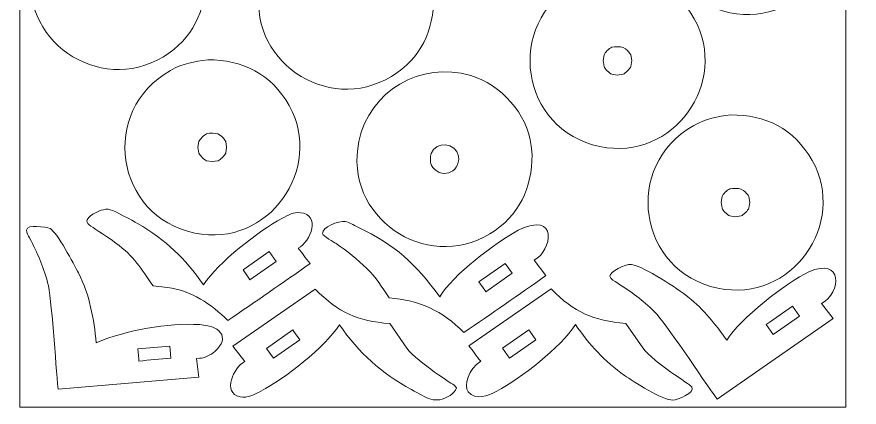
# Model space of a CAD drawing. Header units: centimetres. Extents: x -85 to 60, y -31 to -1.
# Drawn here: x 38.76 to 60.17, y -30.64 to -20.72 of the extents above; entities that cross this region are included whole.
import ezdxf

# ---------------------------------------------------------------- set-up
doc = ezdxf.new("R2010")
doc.units = ezdxf.units.CM
doc.header["$MEASUREMENT"] = 0
doc.layers.add('Camada 1', color=7, linetype='Continuous')

msp = doc.modelspace()

# ---------------------------------------------------------------- linework, layer by layer
at = {"layer": 'Camada 1', "color": 3, "lineweight": 0}
msp.add_lwpolyline([(38.83166, -30.63638), (59.83166, -30.63638), (59.83166, -0.93638), (38.83166, -0.93638), (38.83166, -30.63638)], close=True, dxfattribs=at)
at = {"layer": 'Camada 1', "color": 3, "lineweight": 9}
for points, knots in [([(57.21177, -16.21023), (58.08445, -16.21023), (58.81875, -16.54613), (59.28231, -17.373), (59.28231, -17.373), (60.17316, -18.96206), (58.76766, -21.00466), (56.88169, -20.61384), (56.88169, -20.61384), (54.85183, -20.19321), (54.45019, -17.49887), (56.26654, -16.4803), (56.26654, -16.4803), (56.59083, -16.29844), (56.86527, -16.25642), (57.21177, -16.21023)], [0, 0, 0, 0, 0.2, 0.2, 0.2, 0.2, 0.4, 0.4, 0.4, 0.4, 0.6, 0.6, 0.6, 0.6, 1, 1, 1, 1]), ([(43.55792, -19.72203), (43.55792, -20.55743), (43.23547, -21.27965), (42.48516, -21.73255), (42.48516, -21.73255), (40.83799, -22.72681), (38.75919, -21.29249), (39.15433, -19.38445), (39.15433, -19.38445), (39.41903, -18.10628), (40.72649, -17.33443), (41.99756, -17.71153), (41.99756, -17.71153), (42.76373, -17.93883), (43.44096, -18.68529), (43.53542, -19.497), (43.53542, -19.497), (43.53542, -19.497), (43.55792, -19.72203), (43.55792, -19.72203)], [0, 0, 0, 0, 0.16666667, 0.16666667, 0.16666667, 0.16666667, 0.33333333, 0.33333333, 0.33333333, 0.33333333, 0.5, 0.5, 0.5, 0.5, 0.66666667, 0.66666667, 0.66666667, 0.66666667, 1, 1, 1, 1]), ([(49.35793, -20.22202), (49.35793, -21.05744), (49.03547, -21.77959), (48.28516, -22.23254), (48.28516, -22.23254), (46.63803, -23.22687), (44.55918, -21.7924), (44.95434, -19.88444), (44.95434, -19.88444), (45.21906, -18.60627), (46.52644, -17.83441), (47.79757, -18.21152), (47.79757, -18.21152), (48.56374, -18.43882), (49.24096, -19.18528), (49.33542, -19.99699), (49.33542, -19.99699), (49.33542, -19.99699), (49.35793, -20.22202), (49.35793, -20.22202)], [0, 0, 0, 0, 0.16666667, 0.16666667, 0.16666667, 0.16666667, 0.33333333, 0.33333333, 0.33333333, 0.33333333, 0.5, 0.5, 0.5, 0.5, 0.66666667, 0.66666667, 0.66666667, 0.66666667, 1, 1, 1, 1]), ([(53.91217, -19.61024), (54.79013, -19.61024), (55.52894, -19.96363), (55.98269, -20.77306), (55.98269, -20.77306), (56.87345, -22.36202), (55.46841, -24.40451), (53.58209, -24.01386), (53.58209, -24.01386), (51.5533, -23.59372), (51.14787, -20.90014), (52.96693, -19.88032), (52.96693, -19.88032), (53.29117, -19.69854), (53.5657, -19.65643), (53.91217, -19.61024)], [0, 0, 0, 0, 0.2, 0.2, 0.2, 0.2, 0.4, 0.4, 0.4, 0.4, 0.6, 0.6, 0.6, 0.6, 1, 1, 1, 1]), ([(43.61215, -21.81023), (44.49015, -21.81023), (45.22884, -22.16362), (45.68266, -22.97305), (45.68266, -22.97305), (46.57365, -24.56221), (45.16798, -26.60452), (43.28206, -26.21386), (43.28206, -26.21386), (41.25327, -25.79361), (40.84786, -23.10016), (42.66693, -22.08031), (42.66693, -22.08031), (42.9912, -21.89851), (43.26568, -21.85645), (43.61215, -21.81023)], [0, 0, 0, 0, 0.2, 0.2, 0.2, 0.2, 0.4, 0.4, 0.4, 0.4, 0.6, 0.6, 0.6, 0.6, 1, 1, 1, 1]), ([(51.85796, -24.22207), (51.85796, -25.0574), (51.53549, -25.77969), (50.7852, -26.23259), (50.7852, -26.23259), (49.13829, -27.22668), (47.05884, -25.79262), (47.45437, -23.88449), (47.45437, -23.88449), (47.71932, -22.60632), (49.02615, -21.83443), (50.29758, -22.21157), (50.29758, -22.21157), (51.06361, -22.43879), (51.74107, -23.1854), (51.83546, -23.99701), (51.83546, -23.99701), (51.83546, -23.99701), (51.85796, -24.22207), (51.85796, -24.22207)], [0, 0, 0, 0, 0.16666667, 0.16666667, 0.16666667, 0.16666667, 0.33333333, 0.33333333, 0.33333333, 0.33333333, 0.5, 0.5, 0.5, 0.5, 0.66666667, 0.66666667, 0.66666667, 0.66666667, 1, 1, 1, 1]), ([(56.91218, -23.21024), (57.78492, -23.21024), (58.51904, -23.54613), (58.98267, -24.37305), (58.98267, -24.37305), (59.87348, -25.96187), (58.46851, -28.00448), (56.58207, -27.61386), (56.58207, -27.61386), (54.55336, -27.19377), (54.14781, -24.50022), (55.96694, -23.48031), (55.96694, -23.48031), (56.29126, -23.29848), (56.56567, -23.25645), (56.91218, -23.21024)], [0, 0, 0, 0, 0.2, 0.2, 0.2, 0.2, 0.4, 0.4, 0.4, 0.4, 0.6, 0.6, 0.6, 0.6, 1, 1, 1, 1]), ([(45.50004, -25.83932), (45.68048, -25.75169), (45.78313, -25.67995), (45.96712, -25.69544), (45.96712, -25.69544), (46.49467, -25.73988), (46.23709, -26.43044), (45.9107, -26.59581), (45.9107, -26.59581), (46.0143, -26.71628), (46.09281, -26.84858), (46.21312, -26.98849), (46.21312, -26.98849), (45.51888, -27.4746), (44.82459, -27.96199), (44.12129, -28.43487), (44.12129, -28.43487), (43.71077, -28.02237), (43.18415, -27.67203), (42.58904, -27.59373), (42.58904, -27.59373), (42.58904, -27.59373), (42.22397, -27.5563), (42.22397, -27.5563), (42.22397, -27.5563), (41.91668, -27.11743), (41.73838, -26.80655), (41.27921, -26.46863), (41.27921, -26.46863), (40.58112, -25.95488), (40.35512, -25.97717), (40.69222, -25.73491), (40.69222, -25.73491), (40.80451, -25.66568), (40.99551, -25.57747), (41.13284, -25.61868), (41.13284, -25.61868), (41.24334, -25.65183), (41.71319, -25.90045), (41.82552, -25.96706), (41.82552, -25.96706), (42.56941, -26.40817), (43.01944, -26.83511), (43.50536, -27.52907), (43.50536, -27.52907), (43.86466, -26.96287), (44.91413, -26.15638), (45.50004, -25.83932)], [0, 0, 0, 0, 0.07692308, 0.07692308, 0.07692308, 0.07692308, 0.15384615, 0.15384615, 0.15384615, 0.15384615, 0.23076923, 0.23076923, 0.23076923, 0.23076923, 0.30769231, 0.30769231, 0.30769231, 0.30769231, 0.38461538, 0.38461538, 0.38461538, 0.38461538, 0.46153846, 0.46153846, 0.46153846, 0.46153846, 0.53846154, 0.53846154, 0.53846154, 0.53846154, 0.61538462, 0.61538462, 0.61538462, 0.61538462, 0.69230769, 0.69230769, 0.69230769, 0.69230769, 0.76923077, 0.76923077, 0.76923077, 0.76923077, 0.84615385, 0.84615385, 0.84615385, 0.84615385, 1, 1, 1, 1]), ([(51.50386, -26.14137), (52.54385, -25.63625), (52.36432, -26.67032), (51.91452, -26.89783), (51.91452, -26.89783), (51.91452, -26.89783), (52.21081, -27.29481), (52.21081, -27.29481), (52.21081, -27.29481), (51.51862, -27.77949), (50.82632, -28.2654), (50.12512, -28.73693), (50.12512, -28.73693), (49.56754, -28.17667), (49.00025, -27.9273), (48.22778, -27.85832), (48.22778, -27.85832), (48.03452, -27.58231), (47.89432, -27.33644), (47.65924, -27.11171), (47.65924, -27.11171), (47.41746, -26.88059), (47.15745, -26.66941), (46.87677, -26.47817), (46.87677, -26.47817), (46.82114, -26.44234), (46.54947, -26.30323), (46.53381, -26.22382), (46.53381, -26.22382), (46.50496, -26.07747), (46.93972, -25.88461), (47.10963, -25.92131), (47.10963, -25.92131), (47.21666, -25.94444), (47.31661, -26.00853), (47.41449, -26.05589), (47.41449, -26.05589), (48.42274, -26.54372), (48.86512, -26.96733), (49.50919, -27.83113), (49.50919, -27.83113), (49.82937, -27.28877), (50.92945, -26.4522), (51.50386, -26.14137)], [0, 0, 0, 0, 0.08333333, 0.08333333, 0.08333333, 0.08333333, 0.16666667, 0.16666667, 0.16666667, 0.16666667, 0.25, 0.25, 0.25, 0.25, 0.33333333, 0.33333333, 0.33333333, 0.33333333, 0.41666667, 0.41666667, 0.41666667, 0.41666667, 0.5, 0.5, 0.5, 0.5, 0.58333333, 0.58333333, 0.58333333, 0.58333333, 0.66666667, 0.66666667, 0.66666667, 0.66666667, 0.75, 0.75, 0.75, 0.75, 0.83333333, 0.83333333, 0.83333333, 0.83333333, 1, 1, 1, 1]), ([(43.70675, -29.28828), (43.51688, -29.37063), (43.5597, -29.39604), (43.32467, -29.39702), (43.32467, -29.39702), (43.32467, -29.39702), (43.38894, -29.87334), (43.38894, -29.87334), (43.38894, -29.87334), (43.38894, -29.87334), (39.80859, -30.17907), (39.80859, -30.17907), (39.80859, -30.17907), (39.74524, -29.53506), (39.64099, -27.83294), (39.54133, -27.46886), (39.54133, -27.46886), (39.419, -27.02196), (39.29239, -26.74126), (39.0806, -26.33439), (39.0806, -26.33439), (39.05413, -26.28354), (39.00076, -26.20644), (39.00318, -26.13786), (39.00318, -26.13786), (39.00891, -25.97538), (39.50779, -26.05854), (39.60236, -26.10051), (39.60236, -26.10051), (39.77374, -26.17656), (40.21672, -27.01321), (40.32595, -27.22703), (40.32595, -27.22703), (40.60692, -27.77701), (40.72161, -28.39267), (40.77497, -29.00258), (40.77497, -29.00258), (41.54182, -28.6782), (42.60376, -28.49034), (43.40773, -28.53879), (43.40773, -28.53879), (44.01018, -28.57508), (44.19545, -28.93375), (43.70675, -29.28828)], [0, 0, 0, 0, 0.08333333, 0.08333333, 0.08333333, 0.08333333, 0.16666667, 0.16666667, 0.16666667, 0.16666667, 0.25, 0.25, 0.25, 0.25, 0.33333333, 0.33333333, 0.33333333, 0.33333333, 0.41666667, 0.41666667, 0.41666667, 0.41666667, 0.5, 0.5, 0.5, 0.5, 0.58333333, 0.58333333, 0.58333333, 0.58333333, 0.66666667, 0.66666667, 0.66666667, 0.66666667, 0.75, 0.75, 0.75, 0.75, 0.83333333, 0.83333333, 0.83333333, 0.83333333, 1, 1, 1, 1]), ([(58.8946, -27.20062), (59.76098, -26.80231), (59.73008, -27.72939), (59.21676, -28.00075), (59.21676, -28.00075), (59.21676, -28.00075), (59.51058, -28.38115), (59.51058, -28.38115), (59.51058, -28.38115), (59.51058, -28.38115), (56.56273, -30.43612), (56.56273, -30.43612), (56.56273, -30.43612), (56.18491, -29.90867), (55.24721, -28.49075), (54.97619, -28.22261), (54.97619, -28.22261), (54.64693, -27.89683), (54.3967, -27.71691), (54.00998, -27.4705), (54.00998, -27.4705), (53.98448, -27.45425), (53.82963, -27.37026), (53.83358, -27.3101), (53.83358, -27.3101), (53.84044, -27.20551), (54.20863, -26.98706), (54.38667, -27.01443), (54.38667, -27.01443), (54.71261, -27.06454), (55.57526, -27.63517), (55.82055, -27.83284), (55.82055, -27.83284), (56.24633, -28.17597), (56.50116, -28.51429), (56.81143, -28.93404), (56.81143, -28.93404), (57.13063, -28.40312), (58.32224, -27.4639), (58.8946, -27.20062)], [0, 0, 0, 0, 0.09090909, 0.09090909, 0.09090909, 0.09090909, 0.18181818, 0.18181818, 0.18181818, 0.18181818, 0.27272727, 0.27272727, 0.27272727, 0.27272727, 0.36363636, 0.36363636, 0.36363636, 0.36363636, 0.45454545, 0.45454545, 0.45454545, 0.45454545, 0.54545455, 0.54545455, 0.54545455, 0.54545455, 0.63636364, 0.63636364, 0.63636364, 0.63636364, 0.72727273, 0.72727273, 0.72727273, 0.72727273, 0.81818182, 0.81818182, 0.81818182, 0.81818182, 1, 1, 1, 1]), ([(44.9648, -30.23215), (44.80396, -30.31148), (44.62023, -30.41722), (44.4332, -30.37543), (44.4332, -30.37543), (43.97289, -30.27261), (44.27117, -29.61907), (44.55416, -29.47566), (44.55416, -29.47566), (44.55416, -29.47566), (44.25171, -29.08301), (44.25171, -29.08301), (44.25171, -29.08301), (44.25171, -29.08301), (46.34355, -27.63661), (46.34355, -27.63661), (46.34355, -27.63661), (46.94364, -28.23965), (47.40969, -28.44103), (48.24087, -28.51519), (48.24087, -28.51519), (48.24087, -28.51519), (48.67545, -29.13583), (48.67545, -29.13583), (48.67545, -29.13583), (48.97064, -29.52242), (49.85207, -30.05137), (49.89613, -30.09441), (49.89613, -30.09441), (49.89613, -30.09441), (49.93486, -30.14971), (49.93486, -30.14971), (49.93486, -30.14971), (49.90738, -30.23373), (49.84768, -30.28675), (49.77265, -30.33656), (49.77265, -30.33656), (49.39744, -30.5857), (49.16869, -30.395), (48.79112, -30.19044), (48.79112, -30.19044), (48.01002, -29.76725), (47.46851, -29.26941), (46.95947, -28.54243), (46.95947, -28.54243), (46.59373, -29.11889), (45.57697, -29.90447), (44.9648, -30.23215)], [0, 0, 0, 0, 0.07692308, 0.07692308, 0.07692308, 0.07692308, 0.15384615, 0.15384615, 0.15384615, 0.15384615, 0.23076923, 0.23076923, 0.23076923, 0.23076923, 0.30769231, 0.30769231, 0.30769231, 0.30769231, 0.38461538, 0.38461538, 0.38461538, 0.38461538, 0.46153846, 0.46153846, 0.46153846, 0.46153846, 0.53846154, 0.53846154, 0.53846154, 0.53846154, 0.61538462, 0.61538462, 0.61538462, 0.61538462, 0.69230769, 0.69230769, 0.69230769, 0.69230769, 0.76923077, 0.76923077, 0.76923077, 0.76923077, 0.84615385, 0.84615385, 0.84615385, 0.84615385, 1, 1, 1, 1]), ([(50.96351, -30.22864), (50.73812, -30.3381), (50.42491, -30.48542), (50.23341, -30.24533), (50.23341, -30.24533), (50.1115, -30.09247), (50.24207, -29.66019), (50.55289, -29.47214), (50.55289, -29.47214), (50.42698, -29.3258), (50.35425, -29.20013), (50.25045, -29.07947), (50.25045, -29.07947), (50.25045, -29.07947), (52.34224, -27.63307), (52.34224, -27.63307), (52.34224, -27.63307), (52.9428, -28.23627), (53.40797, -28.43733), (54.23958, -28.51167), (54.23958, -28.51167), (54.23958, -28.51167), (54.67417, -29.13233), (54.67417, -29.13233), (54.67417, -29.13233), (54.97125, -29.52133), (55.86291, -30.04528), (55.91636, -30.12162), (55.91636, -30.12162), (56.02367, -30.27487), (55.54704, -30.4509), (55.43705, -30.45724), (55.43705, -30.45724), (55.18679, -30.47165), (54.41972, -29.97717), (54.21149, -29.83176), (54.21149, -29.83176), (53.70065, -29.47504), (53.31398, -29.04697), (52.9582, -28.53885), (52.9582, -28.53885), (52.59258, -29.11549), (51.57553, -29.90107), (50.96351, -30.22864)], [0, 0, 0, 0, 0.08333333, 0.08333333, 0.08333333, 0.08333333, 0.16666667, 0.16666667, 0.16666667, 0.16666667, 0.25, 0.25, 0.25, 0.25, 0.33333333, 0.33333333, 0.33333333, 0.33333333, 0.41666667, 0.41666667, 0.41666667, 0.41666667, 0.5, 0.5, 0.5, 0.5, 0.58333333, 0.58333333, 0.58333333, 0.58333333, 0.66666667, 0.66666667, 0.66666667, 0.66666667, 0.75, 0.75, 0.75, 0.75, 0.83333333, 0.83333333, 0.83333333, 0.83333333, 1, 1, 1, 1])]:
    msp.add_open_spline(points, degree=3, knots=knots, dxfattribs=at)
at = {"layer": 'Camada 1', "lineweight": 9}
for points, knots in [([(53.95717, -21.47824), (54.07557, -21.47824), (54.14413, -21.46417), (54.23475, -21.53074), (54.23475, -21.53074), (54.2782, -21.56266), (54.35204, -21.64358), (54.36977, -21.68827), (54.36977, -21.68827), (54.36977, -21.68827), (54.39227, -21.83082), (54.39227, -21.83082), (54.39227, -21.83082), (54.39227, -21.83082), (54.36977, -21.98084), (54.36977, -21.98084), (54.36977, -21.98084), (54.34571, -22.04147), (54.23522, -22.15187), (54.17471, -22.1759), (54.17471, -22.1759), (54.17471, -22.1759), (54.02468, -22.1984), (54.02468, -22.1984), (54.02468, -22.1984), (54.02468, -22.1984), (53.88217, -22.1759), (53.88217, -22.1759), (53.88217, -22.1759), (53.82167, -22.15188), (53.71118, -22.04147), (53.68712, -21.98084), (53.68712, -21.98084), (53.68712, -21.98084), (53.66462, -21.83082), (53.66462, -21.83082), (53.66462, -21.83082), (53.66462, -21.83082), (53.68712, -21.68827), (53.68712, -21.68827), (53.68712, -21.68827), (53.71115, -21.62774), (53.82166, -21.51724), (53.88217, -21.49321), (53.88217, -21.49321), (53.88217, -21.49321), (53.95717, -21.47824), (53.95717, -21.47824)], [0, 0, 0, 0, 0.07692308, 0.07692308, 0.07692308, 0.07692308, 0.15384615, 0.15384615, 0.15384615, 0.15384615, 0.23076923, 0.23076923, 0.23076923, 0.23076923, 0.30769231, 0.30769231, 0.30769231, 0.30769231, 0.38461538, 0.38461538, 0.38461538, 0.38461538, 0.46153846, 0.46153846, 0.46153846, 0.46153846, 0.53846154, 0.53846154, 0.53846154, 0.53846154, 0.61538462, 0.61538462, 0.61538462, 0.61538462, 0.69230769, 0.69230769, 0.69230769, 0.69230769, 0.76923077, 0.76923077, 0.76923077, 0.76923077, 0.84615385, 0.84615385, 0.84615385, 0.84615385, 1, 1, 1, 1]), ([(43.65715, -23.67823), (43.77553, -23.67823), (43.84414, -23.66416), (43.93473, -23.73073), (43.93473, -23.73073), (43.97817, -23.76265), (44.05201, -23.84362), (44.06975, -23.88826), (44.06975, -23.88826), (44.06975, -23.88826), (44.09226, -24.03081), (44.09226, -24.03081), (44.09226, -24.03081), (44.09226, -24.03081), (44.06975, -24.18083), (44.06975, -24.18083), (44.06975, -24.18083), (44.0457, -24.2414), (43.93519, -24.35187), (43.87471, -24.37589), (43.87471, -24.37589), (43.87471, -24.37589), (43.72467, -24.39839), (43.72467, -24.39839), (43.72467, -24.39839), (43.72467, -24.39839), (43.58213, -24.37589), (43.58213, -24.37589), (43.58213, -24.37589), (43.52164, -24.35187), (43.41112, -24.24134), (43.38708, -24.18083), (43.38708, -24.18083), (43.38708, -24.18083), (43.36458, -24.03081), (43.36458, -24.03081), (43.36458, -24.03081), (43.36458, -24.03081), (43.38708, -23.88826), (43.38708, -23.88826), (43.38708, -23.88826), (43.41109, -23.82784), (43.52161, -23.71723), (43.58213, -23.6932), (43.58213, -23.6932), (43.58213, -23.6932), (43.65715, -23.67823), (43.65715, -23.67823)], [0, 0, 0, 0, 0.07692308, 0.07692308, 0.07692308, 0.07692308, 0.15384615, 0.15384615, 0.15384615, 0.15384615, 0.23076923, 0.23076923, 0.23076923, 0.23076923, 0.30769231, 0.30769231, 0.30769231, 0.30769231, 0.38461538, 0.38461538, 0.38461538, 0.38461538, 0.46153846, 0.46153846, 0.46153846, 0.46153846, 0.53846154, 0.53846154, 0.53846154, 0.53846154, 0.61538462, 0.61538462, 0.61538462, 0.61538462, 0.69230769, 0.69230769, 0.69230769, 0.69230769, 0.76923077, 0.76923077, 0.76923077, 0.76923077, 0.84615385, 0.84615385, 0.84615385, 0.84615385, 1, 1, 1, 1]), ([(49.99001, -24.25961), (50.03485, -24.70914), (49.50979, -24.86538), (49.29233, -24.47714), (49.29233, -24.47714), (49.26469, -24.40962), (49.26647, -24.26024), (49.29233, -24.19209), (49.29233, -24.19209), (49.41732, -23.86268), (49.91268, -23.91177), (49.99001, -24.25961)], [0, 0, 0, 0, 0.25, 0.25, 0.25, 0.25, 0.5, 0.5, 0.5, 0.5, 1, 1, 1, 1]), ([(56.95719, -25.07821), (57.07545, -25.07821), (57.14419, -25.06416), (57.23476, -25.13073), (57.23476, -25.13073), (57.27816, -25.16263), (57.35206, -25.24363), (57.36979, -25.28827), (57.36979, -25.28827), (57.36979, -25.28827), (57.39229, -25.43082), (57.39229, -25.43082), (57.39229, -25.43082), (57.39229, -25.43082), (57.36979, -25.58084), (57.36979, -25.58084), (57.36979, -25.58084), (57.34578, -25.6413), (57.23529, -25.75183), (57.17473, -25.77589), (57.17473, -25.77589), (57.17473, -25.77589), (57.0247, -25.79839), (57.0247, -25.79839), (57.0247, -25.79839), (57.0247, -25.79839), (56.88214, -25.77589), (56.88214, -25.77589), (56.88214, -25.77589), (56.82169, -25.75187), (56.71111, -25.64133), (56.6871, -25.58084), (56.6871, -25.58084), (56.6871, -25.58084), (56.6646, -25.43082), (56.6646, -25.43082), (56.6646, -25.43082), (56.6646, -25.43082), (56.6871, -25.28827), (56.6871, -25.28827), (56.6871, -25.28827), (56.71112, -25.22774), (56.82175, -25.11721), (56.88214, -25.09321), (56.88214, -25.09321), (56.88214, -25.09321), (56.95719, -25.07821), (56.95719, -25.07821)], [0, 0, 0, 0, 0.07692308, 0.07692308, 0.07692308, 0.07692308, 0.15384615, 0.15384615, 0.15384615, 0.15384615, 0.23076923, 0.23076923, 0.23076923, 0.23076923, 0.30769231, 0.30769231, 0.30769231, 0.30769231, 0.38461538, 0.38461538, 0.38461538, 0.38461538, 0.46153846, 0.46153846, 0.46153846, 0.46153846, 0.53846154, 0.53846154, 0.53846154, 0.53846154, 0.61538462, 0.61538462, 0.61538462, 0.61538462, 0.69230769, 0.69230769, 0.69230769, 0.69230769, 0.76923077, 0.76923077, 0.76923077, 0.76923077, 0.84615385, 0.84615385, 0.84615385, 0.84615385, 1, 1, 1, 1]), ([(44.66078, -27.36113), (44.66078, -27.36113), (44.68659, -27.398), (44.68659, -27.398), (44.68659, -27.398), (44.68659, -27.398), (45.35024, -26.9333), (45.35024, -26.9333), (45.35024, -26.9333), (45.35024, -26.9333), (45.17383, -26.68136), (45.17383, -26.68136), (45.17383, -26.68136), (45.17383, -26.68136), (44.51018, -27.14606), (44.51018, -27.14606), (44.51018, -27.14606), (44.51018, -27.14606), (44.66078, -27.36113), (44.66078, -27.36113)], [0, 0, 0, 0, 0.16666667, 0.16666667, 0.16666667, 0.16666667, 0.33333333, 0.33333333, 0.33333333, 0.33333333, 0.5, 0.5, 0.5, 0.5, 0.66666667, 0.66666667, 0.66666667, 0.66666667, 1, 1, 1, 1]), ([(50.65842, -27.66748), (50.65842, -27.66748), (50.68424, -27.70435), (50.68424, -27.70435), (50.68424, -27.70435), (50.68424, -27.70435), (51.35405, -27.23534), (51.35405, -27.23534), (51.35405, -27.23534), (51.35405, -27.23534), (51.17765, -26.98341), (51.17765, -26.98341), (51.17765, -26.98341), (51.17765, -26.98341), (50.50784, -27.45242), (50.50784, -27.45242), (50.50784, -27.45242), (50.50784, -27.45242), (50.65842, -27.66748), (50.65842, -27.66748)], [0, 0, 0, 0, 0.16666667, 0.16666667, 0.16666667, 0.16666667, 0.33333333, 0.33333333, 0.33333333, 0.33333333, 0.5, 0.5, 0.5, 0.5, 0.66666667, 0.66666667, 0.66666667, 0.66666667, 1, 1, 1, 1]), ([(57.91204, -28.46557), (57.91204, -28.46557), (57.80758, -28.53872), (57.80758, -28.53872), (57.80758, -28.53872), (57.80758, -28.53872), (57.98401, -28.79068), (57.98401, -28.79068), (57.98401, -28.79068), (57.98401, -28.79068), (58.65386, -28.32165), (58.65386, -28.32165), (58.65386, -28.32165), (58.65386, -28.32165), (58.47743, -28.06969), (58.47743, -28.06969), (58.47743, -28.06969), (58.47743, -28.06969), (57.91204, -28.46557), (57.91204, -28.46557)], [0, 0, 0, 0, 0.16666667, 0.16666667, 0.16666667, 0.16666667, 0.33333333, 0.33333333, 0.33333333, 0.33333333, 0.5, 0.5, 0.5, 0.5, 0.66666667, 0.66666667, 0.66666667, 0.66666667, 1, 1, 1, 1]), ([(45.80409, -28.71034), (45.80409, -28.71034), (45.77828, -28.67347), (45.77828, -28.67347), (45.77828, -28.67347), (45.77828, -28.67347), (45.10847, -29.14248), (45.10847, -29.14248), (45.10847, -29.14248), (45.10847, -29.14248), (45.28487, -29.39442), (45.28487, -29.39442), (45.28487, -29.39442), (45.28487, -29.39442), (45.95469, -28.92541), (45.95469, -28.92541), (45.95469, -28.92541), (45.95469, -28.92541), (45.80409, -28.71034), (45.80409, -28.71034)], [0, 0, 0, 0, 0.16666667, 0.16666667, 0.16666667, 0.16666667, 0.33333333, 0.33333333, 0.33333333, 0.33333333, 0.5, 0.5, 0.5, 0.5, 0.66666667, 0.66666667, 0.66666667, 0.66666667, 1, 1, 1, 1]), ([(51.80282, -28.70682), (51.80282, -28.70682), (51.77701, -28.66994), (51.77701, -28.66994), (51.77701, -28.66994), (51.77701, -28.66994), (51.10717, -29.13897), (51.10717, -29.13897), (51.10717, -29.13897), (51.10717, -29.13897), (51.28358, -29.39091), (51.28358, -29.39091), (51.28358, -29.39091), (51.28358, -29.39091), (51.95342, -28.92188), (51.95342, -28.92188), (51.95342, -28.92188), (51.95342, -28.92188), (51.80282, -28.70682), (51.80282, -28.70682)], [0, 0, 0, 0, 0.16666667, 0.16666667, 0.16666667, 0.16666667, 0.33333333, 0.33333333, 0.33333333, 0.33333333, 0.5, 0.5, 0.5, 0.5, 0.66666667, 0.66666667, 0.66666667, 0.66666667, 1, 1, 1, 1]), ([(41.85757, -29.41242), (41.85757, -29.41242), (41.86215, -29.46473), (41.86215, -29.46473), (41.86215, -29.46473), (42.13368, -29.44098), (42.40521, -29.41722), (42.67674, -29.39346), (42.67674, -29.39346), (42.67674, -29.39346), (42.64994, -29.08707), (42.64994, -29.08707), (42.64994, -29.08707), (42.64994, -29.08707), (41.83535, -29.15834), (41.83535, -29.15834), (41.83535, -29.15834), (41.83535, -29.15834), (41.85757, -29.41242), (41.85757, -29.41242)], [0, 0, 0, 0, 0.16666667, 0.16666667, 0.16666667, 0.16666667, 0.33333333, 0.33333333, 0.33333333, 0.33333333, 0.5, 0.5, 0.5, 0.5, 0.66666667, 0.66666667, 0.66666667, 0.66666667, 1, 1, 1, 1])]:
    msp.add_open_spline(points, degree=3, knots=knots, dxfattribs=at)

doc.saveas('drawing.dxf')
